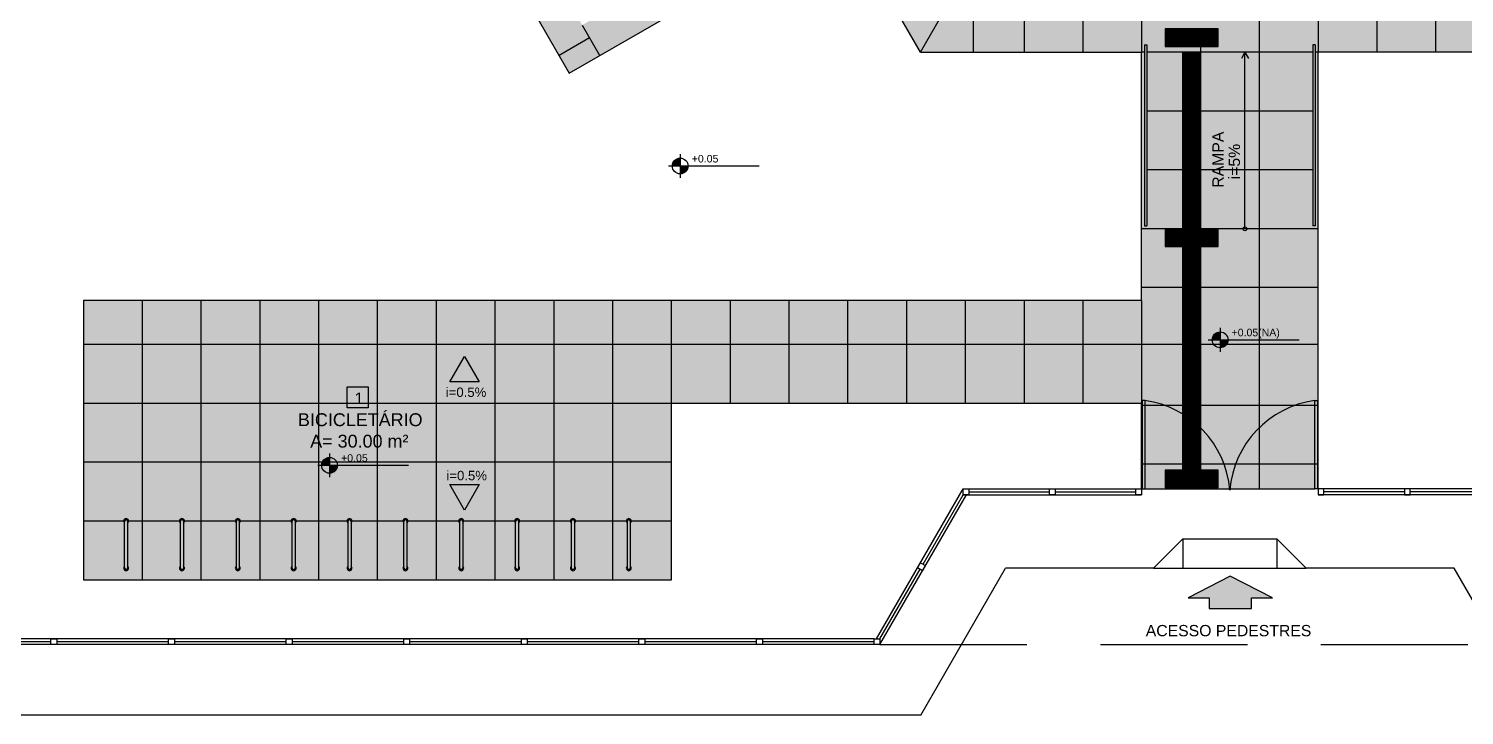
# Model space of a CAD drawing. Header units: millimetres. Extents: x 302 to 436, y 121 to 202.
# Drawn here: x 353.7 to 378.12, y 148.05 to 159.71 of the extents above; entities that cross this region are included whole.
import ezdxf

# ---------------------------------------------------------------- set-up
doc = ezdxf.new("R2010")
doc.units = ezdxf.units.MM
doc.linetypes.add('TRACEJADO_G', pattern=[0.375, 0.25, -0.125])
for name, color, linetype in [('251', 251, 'Continuous'), ('A-COTAS', 1, 'Continuous'), ('A-PISOS-CTEL', 2, 'TRACEJADO_G'), ('A-PISOS-NIVEL', 1, 'Continuous'), ('AR-PIS', 1, 'Continuous'), ('ARQ-CTA-1_075', 1, 'Continuous'), ('ARQ-PIS-VISTA', 8, 'Continuous'), ('ARQ-SMB-1_100', 1, 'Continuous'), ('ARQ-TXT-1_050', 2, 'Continuous'), ('ARQ-TXT-1_075', 2, 'Continuous'), ('ARQ-TXT-1_100', 2, 'Continuous'), ('ARQ_PISOTÁTIL', 8, 'Continuous'), ('PORTAL_VTA_DIST', 2, 'Continuous'), ('PORTAL_VTA_PROX', 1, 'Continuous')]:
    doc.layers.add(name, color=color, linetype=linetype)
doc.styles.add('A20', font='arial.ttf', dxfattribs={"height": 0.2})
doc.styles.add('ESC-50-A20', font='arial.ttf', dxfattribs={"height": 0.1})
doc.styles.add('FNDE Texto Cota 0050', font='verdana.ttf', dxfattribs={"height": 0.08})
pattern_1 = [(165, (148.40046, 130.1281), (-0.09420631, -0.10623757), [0, -0.127])]

# ---------------------------------------------------------------- blocks, each defined once
blk = doc.blocks.new('A$C66BD0C4F')
at = {"layer": 'ARQ-CTA-1_075', "ltscale": 10}
blk.add_hatch(color=254, dxfattribs=at).paths.add_polyline_path([(0, 0), (0, 0.3), (0.3, 0.3), (0.3, 0)])
at = {"layer": 'ARQ_PISOTÁTIL', "color": 1}
blk.add_lwpolyline([(0, 0), (0, 0.3), (0.3, 0.3), (0.3, 0)], close=True, dxfattribs=at)
at = {"layer": 'ARQ_PISOTÁTIL', "color": 250}
for points in [[(0.025, 0.287), (0.275, 0.287, -1), (0.275, 0.262), (0.025, 0.262, -1)], [(0.025, 0.284), (0.275, 0.284, -1), (0.275, 0.265), (0.025, 0.265, -1)], [(0.025, 0.237), (0.275, 0.237, -1), (0.275, 0.212), (0.025, 0.212, -1)], [(0.025, 0.187), (0.275, 0.187, -1), (0.275, 0.162), (0.025, 0.162, -1)], [(0.025, 0.137), (0.275, 0.137, -1), (0.275, 0.112), (0.025, 0.112, -1)], [(0.025, 0.087), (0.275, 0.087, -1), (0.275, 0.062), (0.025, 0.062, -1)], [(0.025, 0.037), (0.275, 0.037, -1), (0.275, 0.012), (0.025, 0.012, -1)], [(0.025, 0.234), (0.275, 0.234, -1), (0.275, 0.215), (0.025, 0.215, -1)], [(0.025, 0.184), (0.275, 0.184, -1), (0.275, 0.165), (0.025, 0.165, -1)], [(0.025, 0.134), (0.275, 0.134, -1), (0.275, 0.115), (0.025, 0.115, -1)], [(0.025, 0.084), (0.275, 0.084, -1), (0.275, 0.065), (0.025, 0.065, -1)], [(0.025, 0.034), (0.275, 0.034, -1), (0.275, 0.015), (0.025, 0.015, -1)]]:
    blk.add_lwpolyline(points, format="xyb", close=True, dxfattribs=at)
blk = doc.blocks.new('FNDE-Nível Planta-1_100')
at = {"linetype": 'Continuous', "ltscale": 0.5}
h = blk.add_hatch(color=1, dxfattribs=at)
h.paths.add_polyline_path([(135.657, 7.813), (135.657, 7.981, 0.414214), (135.489, 7.813)])
h.paths.add_polyline_path([(135.657, 7.813), (135.657, 7.645, 0.414214), (135.825, 7.813)])
at = {"color": 1}
for p, q in [((135.657, 8.065), (135.657, 7.561)), ((135.405, 7.813), (135.825, 7.813)), ((135.825, 7.813), (137.338, 7.813))]:
    blk.add_line(p, q, dxfattribs=at)
blk.add_circle((135.657, 7.813), 0.168, dxfattribs=at)
blk = doc.blocks.new('A$C01273DE2')
at = {"layer": 'ARQ-CTA-1_075', "ltscale": 10}
blk.add_hatch(color=254, dxfattribs=at).paths.add_polyline_path([(0.3, 0.3), (0, 0.3), (0, 0), (0.3, 0)])
at = {"layer": 'ARQ_PISOTÁTIL', "color": 1}
blk.add_lwpolyline([(0.3, 0.3), (0, 0.3), (0, 0), (0.3, 0)], close=True, dxfattribs=at)
at = {"layer": 'ARQ_PISOTÁTIL', "color": 250}
for centre, radius in [((0.025, 0.275), 0.0125), ((0.025, 0.275), 0.00625), ((0.075, 0.275), 0.0125), ((0.075, 0.275), 0.00625), ((0.125, 0.275), 0.0125), ((0.125, 0.275), 0.00625), ((0.175, 0.275), 0.0125), ((0.175, 0.275), 0.00625), ((0.225, 0.275), 0.0125), ((0.225, 0.275), 0.00625), ((0.275, 0.275), 0.0125), ((0.275, 0.275), 0.00625), ((0.025, 0.225), 0.0125), ((0.025, 0.175), 0.0125), ((0.025, 0.125), 0.0125), ((0.025, 0.075), 0.0125), ((0.025, 0.025), 0.0125), ((0.025, 0.225), 0.00625), ((0.025, 0.175), 0.00625), ((0.025, 0.125), 0.00625), ((0.025, 0.075), 0.00625), ((0.025, 0.025), 0.00625), ((0.075, 0.225), 0.0125), ((0.075, 0.175), 0.0125), ((0.075, 0.125), 0.0125), ((0.075, 0.075), 0.0125), ((0.075, 0.025), 0.0125), ((0.075, 0.225), 0.00625), ((0.075, 0.175), 0.00625), ((0.075, 0.125), 0.00625), ((0.075, 0.075), 0.00625), ((0.075, 0.025), 0.00625), ((0.125, 0.225), 0.0125), ((0.125, 0.175), 0.0125), ((0.125, 0.125), 0.0125), ((0.125, 0.075), 0.0125), ((0.125, 0.025), 0.0125), ((0.125, 0.225), 0.00625), ((0.125, 0.175), 0.00625), ((0.125, 0.125), 0.00625), ((0.125, 0.075), 0.00625), ((0.125, 0.025), 0.00625), ((0.175, 0.225), 0.0125), ((0.175, 0.175), 0.0125), ((0.175, 0.125), 0.0125), ((0.175, 0.075), 0.0125), ((0.175, 0.025), 0.0125), ((0.175, 0.225), 0.00625), ((0.175, 0.175), 0.00625), ((0.175, 0.125), 0.00625), ((0.175, 0.075), 0.00625), ((0.175, 0.025), 0.00625), ((0.225, 0.225), 0.0125), ((0.225, 0.175), 0.0125), ((0.225, 0.125), 0.0125), ((0.225, 0.075), 0.0125), ((0.225, 0.025), 0.0125), ((0.225, 0.225), 0.00625), ((0.225, 0.175), 0.00625), ((0.225, 0.125), 0.00625), ((0.225, 0.075), 0.00625), ((0.225, 0.025), 0.00625), ((0.275, 0.225), 0.0125), ((0.275, 0.175), 0.0125), ((0.275, 0.125), 0.0125), ((0.275, 0.075), 0.0125), ((0.275, 0.025), 0.0125), ((0.275, 0.225), 0.00625), ((0.275, 0.175), 0.00625), ((0.275, 0.125), 0.00625), ((0.275, 0.075), 0.00625), ((0.275, 0.025), 0.00625)]:
    blk.add_circle(centre, radius, dxfattribs=at)

msp = doc.modelspace()

# ---------------------------------------------------------------- hatches: boundary and pattern name
at = {"layer": 'A-COTAS'}
h = msp.add_hatch(color=253, dxfattribs=at)
h.dxf.hatch_style = 1
h.paths.add_polyline_path([(374.5, 150.044), (374.859, 150.044), (374.14, 150.41), (373.422, 150.044), (373.781, 150.044), (373.781, 149.861), (374.5, 149.861)])
at = {"layer": 'ARQ-CTA-1_075', "ltscale": 10}
for points in [[(373.332, 156.015), (373.332, 156.315), (373.032, 156.315), (373.032, 156.015)], [(373.632, 156.015), (373.632, 156.315), (373.332, 156.315), (373.332, 156.015)], [(373.932, 156.015), (373.932, 156.315), (373.632, 156.315), (373.632, 156.015)]]:
    msp.add_hatch(color=254, dxfattribs=at).paths.add_polyline_path(points)
at = {"layer": 'ARQ-PIS-VISTA'}
h = msp.add_hatch(dxfattribs=at)
h.set_pattern_fill('DOTS', color=251, scale=0.08, angle=165)
h.set_pattern_definition(pattern_1)
h.paths.add_polyline_path([(367.533, 161.631), (367.233, 162.15), (363.118, 159.777), (355.248, 173.42), (360.705, 176.568), (360.406, 177.087), (354.429, 173.64), (362.898, 158.957)])
h = msp.add_hatch(dxfattribs=at)
h.set_pattern_fill('DOTS', color=251, scale=0.08, angle=165)
h.set_pattern_definition([(165, (5.30388, 111.83571), (-0.09420631, -0.10623757), [0, -0.127])])
h.paths.add_polyline_path([(367.232, 162.152), (368.87, 159.315), (372.632, 159.315), (372.632, 151.897), (375.632, 151.897), (375.632, 159.315), (379.402, 159.315), (380.637, 161.455), (385.445, 158.681), (385.845, 159.374), (379.695, 162.921), (378.508, 160.865), (375.632, 160.865), (375.632, 168.115), (372.632, 168.115), (372.632, 160.865), (369.765, 160.865), (368.574, 162.927)])
h = msp.add_hatch(dxfattribs=at)
h.set_pattern_fill('DOTS', color=251, scale=0.08, angle=165)
h.set_pattern_definition(pattern_1)
h.paths.add_polyline_path([(354.635, 153.349), (354.632, 153.349), (354.632, 150.349), (364.635, 150.349), (364.632, 153.349), (372.632, 153.349), (372.632, 155.099), (354.635, 155.099)])

# ---------------------------------------------------------------- linework, layer by layer
at = {"color": 3}
for points in [[(369.695, 151.797), (369.595, 151.797), (369.595, 151.897), (369.695, 151.897)], [(371.164, 151.797), (371.064, 151.797), (371.064, 151.897), (371.164, 151.897)], [(372.632, 151.797), (372.532, 151.797), (372.532, 151.897), (372.632, 151.897)], [(375.632, 151.797), (375.732, 151.797), (375.732, 151.897), (375.632, 151.897)], [(377.101, 151.797), (377.201, 151.797), (377.201, 151.897), (377.101, 151.897)], [(368.957, 150.591), (368.907, 150.504), (368.821, 150.554), (368.871, 150.641)], [(354.182, 149.249), (354.082, 149.249), (354.082, 149.349), (354.182, 149.349)], [(356.182, 149.249), (356.082, 149.249), (356.082, 149.349), (356.182, 149.349)], [(358.182, 149.249), (358.082, 149.249), (358.082, 149.349), (358.182, 149.349)], [(360.182, 149.249), (360.082, 149.249), (360.082, 149.349), (360.182, 149.349)], [(362.182, 149.249), (362.082, 149.249), (362.082, 149.349), (362.182, 149.349)], [(364.182, 149.249), (364.082, 149.249), (364.082, 149.349), (364.182, 149.349)], [(366.182, 149.249), (366.082, 149.249), (366.082, 149.349), (366.182, 149.349)], [(368.182, 149.249), (368.082, 149.249), (368.082, 149.349), (368.182, 149.349)]]:
    msp.add_lwpolyline(points, close=True, dxfattribs=at)
at = {"layer": '251', "color": 251}
for points in [[(355.335, 150.548), (355.335, 151.348)], [(355.385, 151.348), (355.385, 150.548)], [(356.285, 150.548), (356.285, 151.348)], [(356.335, 151.348), (356.335, 150.548)], [(357.235, 150.548), (357.235, 151.348)], [(357.285, 151.348), (357.285, 150.548)], [(358.185, 150.548), (358.185, 151.348)], [(358.235, 151.348), (358.235, 150.548)], [(359.135, 150.548), (359.135, 151.348)], [(359.185, 151.348), (359.185, 150.548)], [(360.085, 150.548), (360.085, 151.348)], [(360.135, 151.348), (360.135, 150.548)], [(361.035, 150.548), (361.035, 151.348)], [(361.085, 151.348), (361.085, 150.548)], [(361.985, 150.548), (361.985, 151.348)], [(362.035, 151.348), (362.035, 150.548)], [(362.935, 150.548), (362.935, 151.348)], [(362.985, 151.348), (362.985, 150.548)], [(363.885, 150.548), (363.885, 151.348)], [(363.935, 151.348), (363.935, 150.548)]]:
    msp.add_lwpolyline(points, dxfattribs=at)
for centre, radius, start, end in [((355.36, 151.348), 0.0425, 305.9881, 234.0119), ((356.31, 151.348), 0.0425, 305.9881, 234.0119), ((357.26, 151.348), 0.0425, 305.9881, 234.0119), ((358.21, 151.348), 0.0425, 305.9881, 234.0119), ((359.16, 151.348), 0.0425, 305.9881, 234.0119), ((360.11, 151.348), 0.0425, 305.9881, 234.0119), ((361.06, 151.348), 0.0425, 305.9881, 234.0119), ((362.01, 151.348), 0.0425, 305.9881, 234.0119), ((362.96, 151.348), 0.0425, 305.9881, 234.0119), ((363.91, 151.348), 0.0425, 305.9881, 234.0119), ((355.36, 151.348), 0.025, 0, 180), ((356.31, 151.348), 0.025, 0, 180), ((357.26, 151.348), 0.025, 0, 180), ((358.21, 151.348), 0.025, 0, 180), ((359.16, 151.348), 0.025, 0, 180), ((360.11, 151.348), 0.025, 0, 180), ((361.06, 151.348), 0.025, 0, 180), ((362.01, 151.348), 0.025, 0, 180), ((362.96, 151.348), 0.025, 0, 180), ((363.91, 151.348), 0.025, 0, 180), ((355.36, 150.548), 0.0425, 125.9881, 54.0119), ((355.36, 150.548), 0.025, 180, 0), ((356.31, 150.548), 0.0425, 125.9881, 54.0119), ((356.31, 150.548), 0.025, 180, 0), ((357.26, 150.548), 0.0425, 125.9881, 54.0119), ((357.26, 150.548), 0.025, 180, 0), ((358.21, 150.548), 0.0425, 125.9881, 54.0119), ((358.21, 150.548), 0.025, 180, 0), ((359.16, 150.548), 0.0425, 125.9881, 54.0119), ((359.16, 150.548), 0.025, 180, 0), ((360.11, 150.548), 0.0425, 125.9881, 54.0119), ((360.11, 150.548), 0.025, 180, 0), ((361.06, 150.548), 0.0425, 125.9881, 54.0119), ((361.06, 150.548), 0.025, 180, 0), ((362.01, 150.548), 0.0425, 125.9881, 54.0119), ((362.01, 150.548), 0.025, 180, 0), ((362.96, 150.548), 0.0425, 125.9881, 54.0119), ((362.96, 150.548), 0.025, 180, 0), ((363.91, 150.548), 0.0425, 125.9881, 54.0119), ((363.91, 150.548), 0.025, 180, 0)]:
    msp.add_arc(centre, radius, start, end, dxfattribs=at)
at = {"layer": 'A-PISOS-CTEL', "color": 1, "linetype": 'TRACEJADO_G', "ltscale": 10}
msp.add_line((368.182, 149.249), (380.082, 149.249), dxfattribs=at)
at = {"layer": 'A-PISOS-NIVEL'}
msp.add_line((354.429, 173.64), (362.898, 158.957), dxfattribs=at)
at = {"layer": 'A-PISOS-NIVEL', "color": 1}
for p, q in [((368.87, 159.315), (367.232, 162.152)), ((362.898, 158.957), (367.533, 161.631)), ((368.87, 159.315), (372.632, 159.315)), ((372.632, 155.099), (372.632, 159.315)), ((372.682, 159.315), (372.632, 159.315)), ((375.542, 159.315), (372.722, 159.315)), ((375.632, 159.315), (375.582, 159.315)), ((375.632, 151.897), (375.632, 159.315)), ((379.402, 159.315), (375.632, 159.315)), ((375.632, 156.315), (372.632, 156.315)), ((372.682, 156.365), (372.722, 156.365)), ((375.582, 156.365), (375.542, 156.365)), ((372.632, 155.099), (354.635, 155.099)), ((372.632, 153.349), (364.635, 153.349)), ((372.632, 151.897), (372.632, 153.349)), ((372.833, 150.547), (370.317, 150.547)), ((377.947, 150.547), (375.432, 150.547)), ((368.875, 148.049), (327.932, 148.049))]:
    msp.add_line(p, q, dxfattribs=at)
msp.add_lwpolyline([(354.635, 155.099), (354.635, 150.349), (364.635, 150.349), (364.635, 153.349)], dxfattribs=at)
at = {"layer": 'AR-PIS', "color": 251, "ltscale": 10}
for p, q in [((368.914, 150.616), (369.595, 151.797)), ((369.695, 151.847), (371.064, 151.847)), ((371.164, 151.847), (372.532, 151.847)), ((377.101, 151.847), (375.732, 151.847)), ((378.569, 151.847), (377.201, 151.847)), ((368.182, 149.349), (368.864, 150.529)), ((354.082, 149.299), (352.182, 149.299)), ((356.082, 149.299), (354.182, 149.299)), ((358.082, 149.299), (356.182, 149.299)), ((360.082, 149.299), (358.182, 149.299)), ((362.082, 149.299), (360.182, 149.299)), ((364.082, 149.299), (362.182, 149.299)), ((366.082, 149.299), (364.182, 149.299)), ((368.082, 149.299), (366.182, 149.299))]:
    msp.add_line(p, q, dxfattribs=at)
at = {"layer": 'ARQ-PIS-VISTA', "color": 251}
for p, q in [((374.632, 168.115), (374.632, 151.897)), ((369.765, 160.865), (369.765, 159.315)), ((370.632, 160.865), (370.632, 159.315)), ((371.632, 160.865), (371.632, 159.315)), ((372.632, 160.865), (372.632, 159.315)), ((375.632, 160.865), (375.632, 159.315)), ((376.632, 160.865), (376.632, 159.315)), ((377.632, 160.865), (377.632, 159.315)), ((368.87, 159.315), (369.317, 160.09)), ((363.118, 159.777), (363.418, 159.257)), ((363.243, 159.56), (362.723, 159.261)), ((373.632, 159.415), (373.632, 156.315)), ((373.332, 158.315), (372.722, 158.315)), ((375.542, 158.315), (373.632, 158.315)), ((373.332, 157.315), (372.722, 157.315)), ((375.542, 157.315), (373.632, 157.315)), ((373.632, 156.015), (373.632, 152.415)), ((373.332, 155.315), (372.632, 155.315)), ((375.632, 155.315), (373.632, 155.315)), ((355.632, 155.099), (355.632, 150.349)), ((356.632, 155.099), (356.632, 150.349)), ((357.632, 155.099), (357.632, 150.349)), ((358.632, 155.099), (358.632, 150.349)), ((359.632, 155.099), (359.632, 150.349)), ((360.632, 155.099), (360.632, 150.349)), ((361.632, 155.099), (361.632, 150.349)), ((362.632, 155.099), (362.632, 150.349)), ((363.632, 155.099), (363.632, 150.349)), ((364.632, 155.099), (364.632, 153.349)), ((365.632, 155.099), (365.632, 153.349)), ((366.632, 155.099), (366.632, 153.349)), ((367.632, 155.099), (367.632, 153.349)), ((368.632, 155.099), (368.632, 153.349)), ((369.632, 155.099), (369.632, 153.349)), ((370.632, 155.099), (370.632, 153.349)), ((371.632, 155.099), (371.632, 153.349)), ((372.632, 155.099), (372.632, 153.349)), ((372.632, 154.349), (354.632, 154.349)), ((375.632, 154.349), (372.632, 154.349)), ((364.635, 153.349), (354.632, 153.349)), ((373.332, 153.315), (372.632, 153.315)), ((375.632, 153.315), (373.632, 153.315)), ((364.635, 152.349), (354.632, 152.349)), ((373.332, 152.315), (372.632, 152.315)), ((375.632, 152.315), (373.632, 152.315)), ((373.632, 151.915), (373.632, 151.897)), ((355.317, 151.349), (354.632, 151.349)), ((356.267, 151.349), (355.402, 151.349)), ((357.217, 151.349), (356.352, 151.349)), ((358.167, 151.349), (357.302, 151.349)), ((359.117, 151.349), (358.252, 151.349)), ((360.067, 151.349), (359.202, 151.349)), ((361.017, 151.349), (360.152, 151.349)), ((361.967, 151.349), (361.102, 151.349)), ((362.917, 151.349), (362.052, 151.349)), ((363.867, 151.349), (363.002, 151.349)), ((364.635, 151.349), (363.952, 151.349))]:
    msp.add_line(p, q, dxfattribs=at)
at = {"layer": 'ARQ-PIS-VISTA', "color": 1}
for p, q in [((372.682, 159.44), (372.682, 156.365)), ((372.682, 159.44), (372.722, 159.44)), ((372.722, 159.44), (372.722, 156.365)), ((375.542, 159.44), (375.542, 156.365)), ((375.582, 159.44), (375.542, 159.44)), ((375.582, 159.44), (375.582, 156.365))]:
    msp.add_line(p, q, dxfattribs=at)
at = {"layer": 'ARQ-PIS-VISTA'}
for p, q in [((373.632, 159.415), (373.632, 159.315)), ((372.833, 150.547), (373.333, 151.047)), ((373.333, 151.047), (374.932, 151.047)), ((373.333, 151.047), (373.333, 150.547)), ((374.932, 151.047), (374.932, 150.547)), ((375.432, 150.547), (374.932, 151.047)), ((372.833, 150.547), (375.432, 150.547))]:
    msp.add_line(p, q, dxfattribs=at)
at = {"layer": 'ARQ-PIS-VISTA', "color": 1}
for points in [[(374.39, 156.322), (374.39, 159.315), (374.332, 159.211)], [(374.39, 156.322), (374.39, 159.315), (374.449, 159.211)]]:
    msp.add_lwpolyline(points, dxfattribs=at)
msp.add_circle((374.39, 156.315), 0.0321, dxfattribs=at)
at = {"layer": 'ARQ-SMB-1_100', "color": 5}
for points in [[(361.115, 154.147), (361.365, 153.714), (360.865, 153.714)], [(361.115, 151.536), (360.865, 151.969), (361.365, 151.969)]]:
    msp.add_lwpolyline(points, close=True, dxfattribs=at)
at = {"layer": 'ARQ-SMB-1_100'}
msp.add_lwpolyline([(359.121, 153.63), (359.479, 153.63), (359.479, 153.271), (359.121, 153.271)], close=True, dxfattribs=at)
msp.add_lwpolyline([(374.5, 150.044), (374.859, 150.044), (374.14, 150.41), (373.422, 150.044), (373.781, 150.044), (373.781, 149.861), (374.5, 149.861), (374.5, 150.044)], dxfattribs=at)
at = {"layer": 'ARQ_PISOTÁTIL', "color": 1}
for points in [[(373.332, 156.015), (373.332, 156.315), (373.032, 156.315), (373.032, 156.015)], [(373.632, 156.015), (373.632, 156.315), (373.332, 156.315), (373.332, 156.015)], [(373.932, 156.015), (373.932, 156.315), (373.632, 156.315), (373.632, 156.015)]]:
    msp.add_lwpolyline(points, close=True, dxfattribs=at)
at = {"layer": 'ARQ_PISOTÁTIL', "color": 250}
for centre, radius in [((373.057, 156.29), 0.0125), ((373.057, 156.29), 0.00625), ((373.107, 156.29), 0.0125), ((373.107, 156.29), 0.00625), ((373.157, 156.29), 0.0125), ((373.157, 156.29), 0.00625), ((373.207, 156.29), 0.0125), ((373.207, 156.29), 0.00625), ((373.257, 156.29), 0.0125), ((373.257, 156.29), 0.00625), ((373.307, 156.29), 0.0125), ((373.307, 156.29), 0.00625), ((373.357, 156.29), 0.0125), ((373.357, 156.29), 0.00625), ((373.407, 156.29), 0.0125), ((373.407, 156.29), 0.00625), ((373.457, 156.29), 0.0125), ((373.457, 156.29), 0.00625), ((373.507, 156.29), 0.0125), ((373.507, 156.29), 0.00625), ((373.557, 156.29), 0.0125), ((373.557, 156.29), 0.00625), ((373.607, 156.29), 0.0125), ((373.607, 156.29), 0.00625), ((373.657, 156.29), 0.0125), ((373.657, 156.29), 0.00625), ((373.707, 156.29), 0.0125), ((373.707, 156.29), 0.00625), ((373.757, 156.29), 0.0125), ((373.757, 156.29), 0.00625), ((373.807, 156.29), 0.0125), ((373.807, 156.29), 0.00625), ((373.857, 156.29), 0.0125), ((373.857, 156.29), 0.00625), ((373.907, 156.29), 0.0125), ((373.907, 156.29), 0.00625), ((373.057, 156.24), 0.0125), ((373.057, 156.19), 0.0125), ((373.057, 156.14), 0.0125), ((373.057, 156.09), 0.0125), ((373.057, 156.04), 0.0125), ((373.057, 156.24), 0.00625), ((373.057, 156.19), 0.00625), ((373.057, 156.14), 0.00625), ((373.057, 156.09), 0.00625), ((373.057, 156.04), 0.00625), ((373.107, 156.24), 0.0125), ((373.107, 156.19), 0.0125), ((373.107, 156.14), 0.0125), ((373.107, 156.09), 0.0125), ((373.107, 156.04), 0.0125), ((373.107, 156.24), 0.00625), ((373.107, 156.19), 0.00625), ((373.107, 156.14), 0.00625), ((373.107, 156.09), 0.00625), ((373.107, 156.04), 0.00625), ((373.157, 156.24), 0.0125), ((373.157, 156.19), 0.0125), ((373.157, 156.14), 0.0125), ((373.157, 156.09), 0.0125), ((373.157, 156.04), 0.0125), ((373.157, 156.24), 0.00625), ((373.157, 156.19), 0.00625), ((373.157, 156.14), 0.00625), ((373.157, 156.09), 0.00625), ((373.157, 156.04), 0.00625), ((373.207, 156.24), 0.0125), ((373.207, 156.19), 0.0125), ((373.207, 156.14), 0.0125), ((373.207, 156.09), 0.0125), ((373.207, 156.04), 0.0125), ((373.207, 156.24), 0.00625), ((373.207, 156.19), 0.00625), ((373.207, 156.14), 0.00625), ((373.207, 156.09), 0.00625), ((373.207, 156.04), 0.00625), ((373.257, 156.24), 0.0125), ((373.257, 156.19), 0.0125), ((373.257, 156.14), 0.0125), ((373.257, 156.09), 0.0125), ((373.257, 156.04), 0.0125), ((373.257, 156.24), 0.00625), ((373.257, 156.19), 0.00625), ((373.257, 156.14), 0.00625), ((373.257, 156.09), 0.00625), ((373.257, 156.04), 0.00625), ((373.307, 156.24), 0.0125), ((373.307, 156.19), 0.0125), ((373.307, 156.14), 0.0125), ((373.307, 156.09), 0.0125), ((373.307, 156.04), 0.0125), ((373.307, 156.24), 0.00625), ((373.307, 156.19), 0.00625), ((373.307, 156.14), 0.00625), ((373.307, 156.09), 0.00625), ((373.307, 156.04), 0.00625), ((373.357, 156.24), 0.0125), ((373.357, 156.19), 0.0125), ((373.357, 156.14), 0.0125), ((373.357, 156.09), 0.0125), ((373.357, 156.04), 0.0125), ((373.357, 156.24), 0.00625), ((373.357, 156.19), 0.00625), ((373.357, 156.14), 0.00625), ((373.357, 156.09), 0.00625), ((373.357, 156.04), 0.00625), ((373.407, 156.24), 0.0125), ((373.407, 156.19), 0.0125), ((373.407, 156.14), 0.0125), ((373.407, 156.09), 0.0125), ((373.407, 156.04), 0.0125), ((373.407, 156.24), 0.00625), ((373.407, 156.19), 0.00625), ((373.407, 156.14), 0.00625), ((373.407, 156.09), 0.00625), ((373.407, 156.04), 0.00625), ((373.457, 156.24), 0.0125), ((373.457, 156.19), 0.0125), ((373.457, 156.14), 0.0125), ((373.457, 156.09), 0.0125), ((373.457, 156.04), 0.0125), ((373.457, 156.24), 0.00625), ((373.457, 156.19), 0.00625), ((373.457, 156.14), 0.00625), ((373.457, 156.09), 0.00625), ((373.457, 156.04), 0.00625), ((373.507, 156.24), 0.0125), ((373.507, 156.19), 0.0125), ((373.507, 156.14), 0.0125), ((373.507, 156.09), 0.0125), ((373.507, 156.04), 0.0125), ((373.507, 156.24), 0.00625), ((373.507, 156.19), 0.00625), ((373.507, 156.14), 0.00625), ((373.507, 156.09), 0.00625), ((373.507, 156.04), 0.00625), ((373.557, 156.24), 0.0125), ((373.557, 156.19), 0.0125), ((373.557, 156.14), 0.0125), ((373.557, 156.09), 0.0125), ((373.557, 156.04), 0.0125), ((373.557, 156.24), 0.00625), ((373.557, 156.19), 0.00625), ((373.557, 156.14), 0.00625), ((373.557, 156.09), 0.00625), ((373.557, 156.04), 0.00625), ((373.607, 156.24), 0.0125), ((373.607, 156.19), 0.0125), ((373.607, 156.14), 0.0125), ((373.607, 156.09), 0.0125), ((373.607, 156.04), 0.0125), ((373.607, 156.24), 0.00625), ((373.607, 156.19), 0.00625), ((373.607, 156.14), 0.00625), ((373.607, 156.09), 0.00625), ((373.607, 156.04), 0.00625), ((373.657, 156.24), 0.0125), ((373.657, 156.19), 0.0125), ((373.657, 156.14), 0.0125), ((373.657, 156.09), 0.0125), ((373.657, 156.04), 0.0125), ((373.657, 156.24), 0.00625), ((373.657, 156.19), 0.00625), ((373.657, 156.14), 0.00625), ((373.657, 156.09), 0.00625), ((373.657, 156.04), 0.00625), ((373.707, 156.24), 0.0125), ((373.707, 156.19), 0.0125), ((373.707, 156.14), 0.0125), ((373.707, 156.09), 0.0125), ((373.707, 156.04), 0.0125), ((373.707, 156.24), 0.00625), ((373.707, 156.19), 0.00625), ((373.707, 156.14), 0.00625), ((373.707, 156.09), 0.00625), ((373.707, 156.04), 0.00625), ((373.757, 156.24), 0.0125), ((373.757, 156.19), 0.0125), ((373.757, 156.14), 0.0125), ((373.757, 156.09), 0.0125), ((373.757, 156.04), 0.0125), ((373.757, 156.24), 0.00625), ((373.757, 156.19), 0.00625), ((373.757, 156.14), 0.00625), ((373.757, 156.09), 0.00625), ((373.757, 156.04), 0.00625), ((373.807, 156.24), 0.0125), ((373.807, 156.19), 0.0125), ((373.807, 156.14), 0.0125), ((373.807, 156.09), 0.0125), ((373.807, 156.04), 0.0125), ((373.807, 156.24), 0.00625), ((373.807, 156.19), 0.00625), ((373.807, 156.14), 0.00625), ((373.807, 156.09), 0.00625), ((373.807, 156.04), 0.00625), ((373.857, 156.24), 0.0125), ((373.857, 156.19), 0.0125), ((373.857, 156.14), 0.0125), ((373.857, 156.09), 0.0125), ((373.857, 156.04), 0.0125), ((373.857, 156.24), 0.00625), ((373.857, 156.19), 0.00625), ((373.857, 156.14), 0.00625), ((373.857, 156.09), 0.00625), ((373.857, 156.04), 0.00625), ((373.907, 156.24), 0.0125), ((373.907, 156.19), 0.0125), ((373.907, 156.14), 0.0125), ((373.907, 156.09), 0.0125), ((373.907, 156.04), 0.0125), ((373.907, 156.24), 0.00625), ((373.907, 156.19), 0.00625), ((373.907, 156.14), 0.00625), ((373.907, 156.09), 0.00625), ((373.907, 156.04), 0.00625)]:
    msp.add_circle(centre, radius, dxfattribs=at)
at = {"layer": 'PORTAL_VTA_DIST', "color": 1}
for centre, start, end in [((372.461, 151.735), 4.8292, 82.1801), ((375.803, 151.735), 97.8199, 175.1708)]:
    msp.add_arc(centre, 1.677, start, end, dxfattribs=at)
at = {"layer": 'PORTAL_VTA_PROX'}
for p, q in [((368.124, 149.349), (369.595, 151.897)), ((369.595, 151.897), (372.632, 151.897)), ((372.69, 151.897), (375.575, 151.897)), ((378.669, 151.897), (375.632, 151.897)), ((368.182, 149.249), (369.653, 151.797)), ((369.595, 151.797), (372.632, 151.797)), ((378.669, 151.797), (375.632, 151.797)), ((368.875, 148.049), (370.317, 150.547)), ((379.389, 148.049), (377.947, 150.547)), ((368.082, 149.349), (328.232, 149.349)), ((368.082, 149.249), (328.232, 149.249))]:
    msp.add_line(p, q, dxfattribs=at)
for points in [[(372.64, 151.897), (372.69, 151.897), (372.69, 153.397), (372.64, 153.397)], [(375.625, 151.897), (375.575, 151.897), (375.575, 153.397), (375.625, 153.397)]]:
    msp.add_lwpolyline(points, close=True, dxfattribs=at)

# ---------------------------------------------------------------- block references
at = {"ltscale": 25, "rotation": 90}
for p in [(373.332, 159.415), (373.632, 159.415), (373.932, 159.415), (373.332, 151.915), (373.632, 151.915), (373.932, 151.915)]:
    msp.add_blockref('A$C01273DE2', p, dxfattribs=at)
at = {"layer": 'ARQ-CTA-1_075', "color": 4, "ltscale": 10, "rotation": 270}
for p in [(373.332, 159.315), (373.332, 159.015), (373.332, 158.715), (373.332, 158.415), (373.332, 158.115), (373.332, 157.815), (373.332, 157.515), (373.332, 157.215), (373.332, 156.915), (373.332, 156.615), (373.332, 156.115), (373.332, 155.815), (373.332, 155.515), (373.332, 155.215), (373.332, 154.915), (373.332, 154.615), (373.332, 154.315), (373.332, 154.015), (373.332, 153.715), (373.332, 153.415), (373.332, 153.115), (373.332, 152.815), (373.332, 152.515)]:
    msp.add_blockref('A$C66BD0C4F', p, dxfattribs=at)
at = {"layer": 'ARQ-SMB-1_100', "xscale": 0.8, "yscale": 0.8, "zscale": 0.8}
for p in [(256.259, 151.132), (265.441, 148.178), (250.295, 146.046)]:
    msp.add_blockref('FNDE-Nível Planta-1_100', p, dxfattribs=at)

# ---------------------------------------------------------------- texts
at = {"layer": 'ARQ-SMB-1_100', "style": 'ESC-50-A20'}
for tag, p in [('+0.05', (364.981, 157.442)), ('+0.05(NA)', (374.162, 154.489)), ('+0.05', (359.017, 152.356))]:
    msp.add_attdef(tag, p, 'NA', height=0.128, dxfattribs=at)
at = {"layer": 'ARQ-TXT-1_050', "insert": (357.593, 153.18), "char_height": 0.21845, "attachment_point": 1, "style": 'ESC-50-A20'}
msp.add_mtext_dynamic_manual_height_columns('\\pi0.68943;BICICLETÁRIO     \\P\\pi0.89834;A= 30.00 m²', width=3.27851, gutter_width=1, heights=[0], dxfattribs=at)
at = {"layer": 'ARQ-TXT-1_075', "style": 'ESC-50-A20'}
msp.add_text('ACESSO PEDESTRES', height=0.192, dxfattribs=at).set_placement((372.702, 149.391))
at = {"layer": 'ARQ-TXT-1_075', "char_height": 0.192, "attachment_point": 1, "rotation": 90, "style": 'ESC-50-A20'}
for s, width, insert in [('\\pi1.105;RAMPA', 3.14305, (373.835, 155.908)), ('\\pi0.16702;i=5%', 0.90361, (374.113, 156.988))]:
    msp.add_mtext_dynamic_manual_height_columns(s, width=width, gutter_width=0.5, heights=[0], dxfattribs=dict(at, insert=insert))
at = {"layer": 'ARQ-TXT-1_100', "color": 5, "char_height": 0.16, "attachment_point": 7, "style": 'FNDE Texto Cota 0050'}
for insert in [(360.797, 153.456), (360.808, 152.04)]:
    msp.add_mtext_dynamic_manual_height_columns('{\\fArial|b0|i0|c0|p34;i=0.5%}', width=0.66255, gutter_width=0.5, heights=[0], dxfattribs=dict(at, insert=insert))
at = {"layer": 'ARQ-TXT-1_100', "insert": (359.246, 153.531), "char_height": 0.192, "width": 0.138, "attachment_point": 1, "style": 'A20'}
msp.add_mtext('1', dxfattribs=at)

doc.saveas('drawing.dxf')
